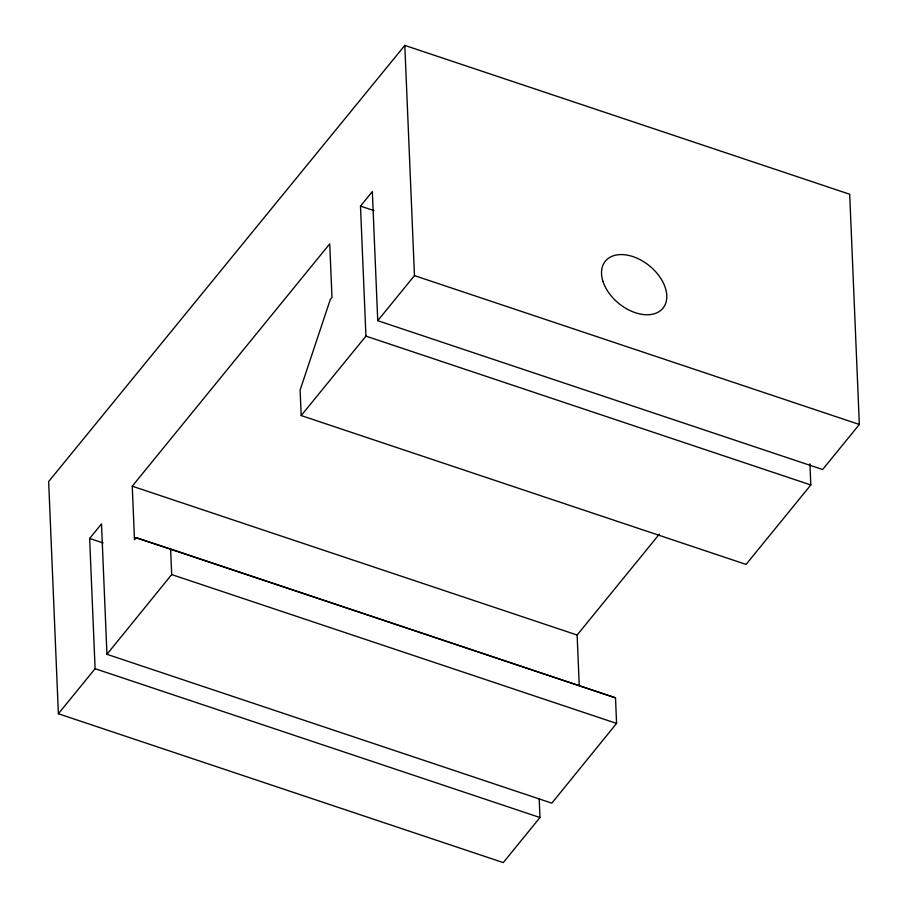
<?xml version="1.0" encoding="UTF-8"?>
<svg xmlns="http://www.w3.org/2000/svg" width="908" height="908" viewBox="0 0 908 908"><rect width="100%" height="100%" fill="white"/><g stroke="black" fill="none" stroke-linecap="round" stroke-linejoin="round"><path stroke-width="1.36" d="M170.613 548.988L615.499 697.832L616.577 723.415L551.837 803.149L106.951 654.305L171.691 574.571L170.613 548.988L136.109 537.729L134.486 539.715L132.25 486.189L329.729 243.855L331.976 297.381L330.353 299.368L300.117 390.077L301.184 415.569L746.07 564.413L810.821 484.963L809.925 463.761M539.216 799.142L539.988 817.54L503.27 862.6L58.384 713.756L95.102 668.697L89.642 538.467L101.492 523.927L106.951 654.305M301.184 415.569L365.935 336.119L360.487 206.105L372.337 191.577L377.739 320.683L822.625 469.527L859.343 424.467L849.695 194.244L404.809 45.4L48.657 481.558L58.384 713.756M377.739 320.683L414.468 275.623L404.809 45.4M579.259 685.744L577.125 635.033L659.344 534.154M615.499 697.832L136.109 537.729M360.487 206.105L373.926 210.611M414.468 275.623L859.343 424.467M365.935 336.119L810.821 484.963M132.25 486.189L577.125 635.033M89.642 538.467L103.092 542.961M171.691 574.571L616.577 723.415M95.102 668.697L539.988 817.54M602.957 281.378A37.183 24.255 39.2 0 0 658.062 312.216A37.183 24.255 39.2 0 0 641.468 260.403A37.183 24.255 39.2 0 0 602.957 281.378"/></g></svg>
